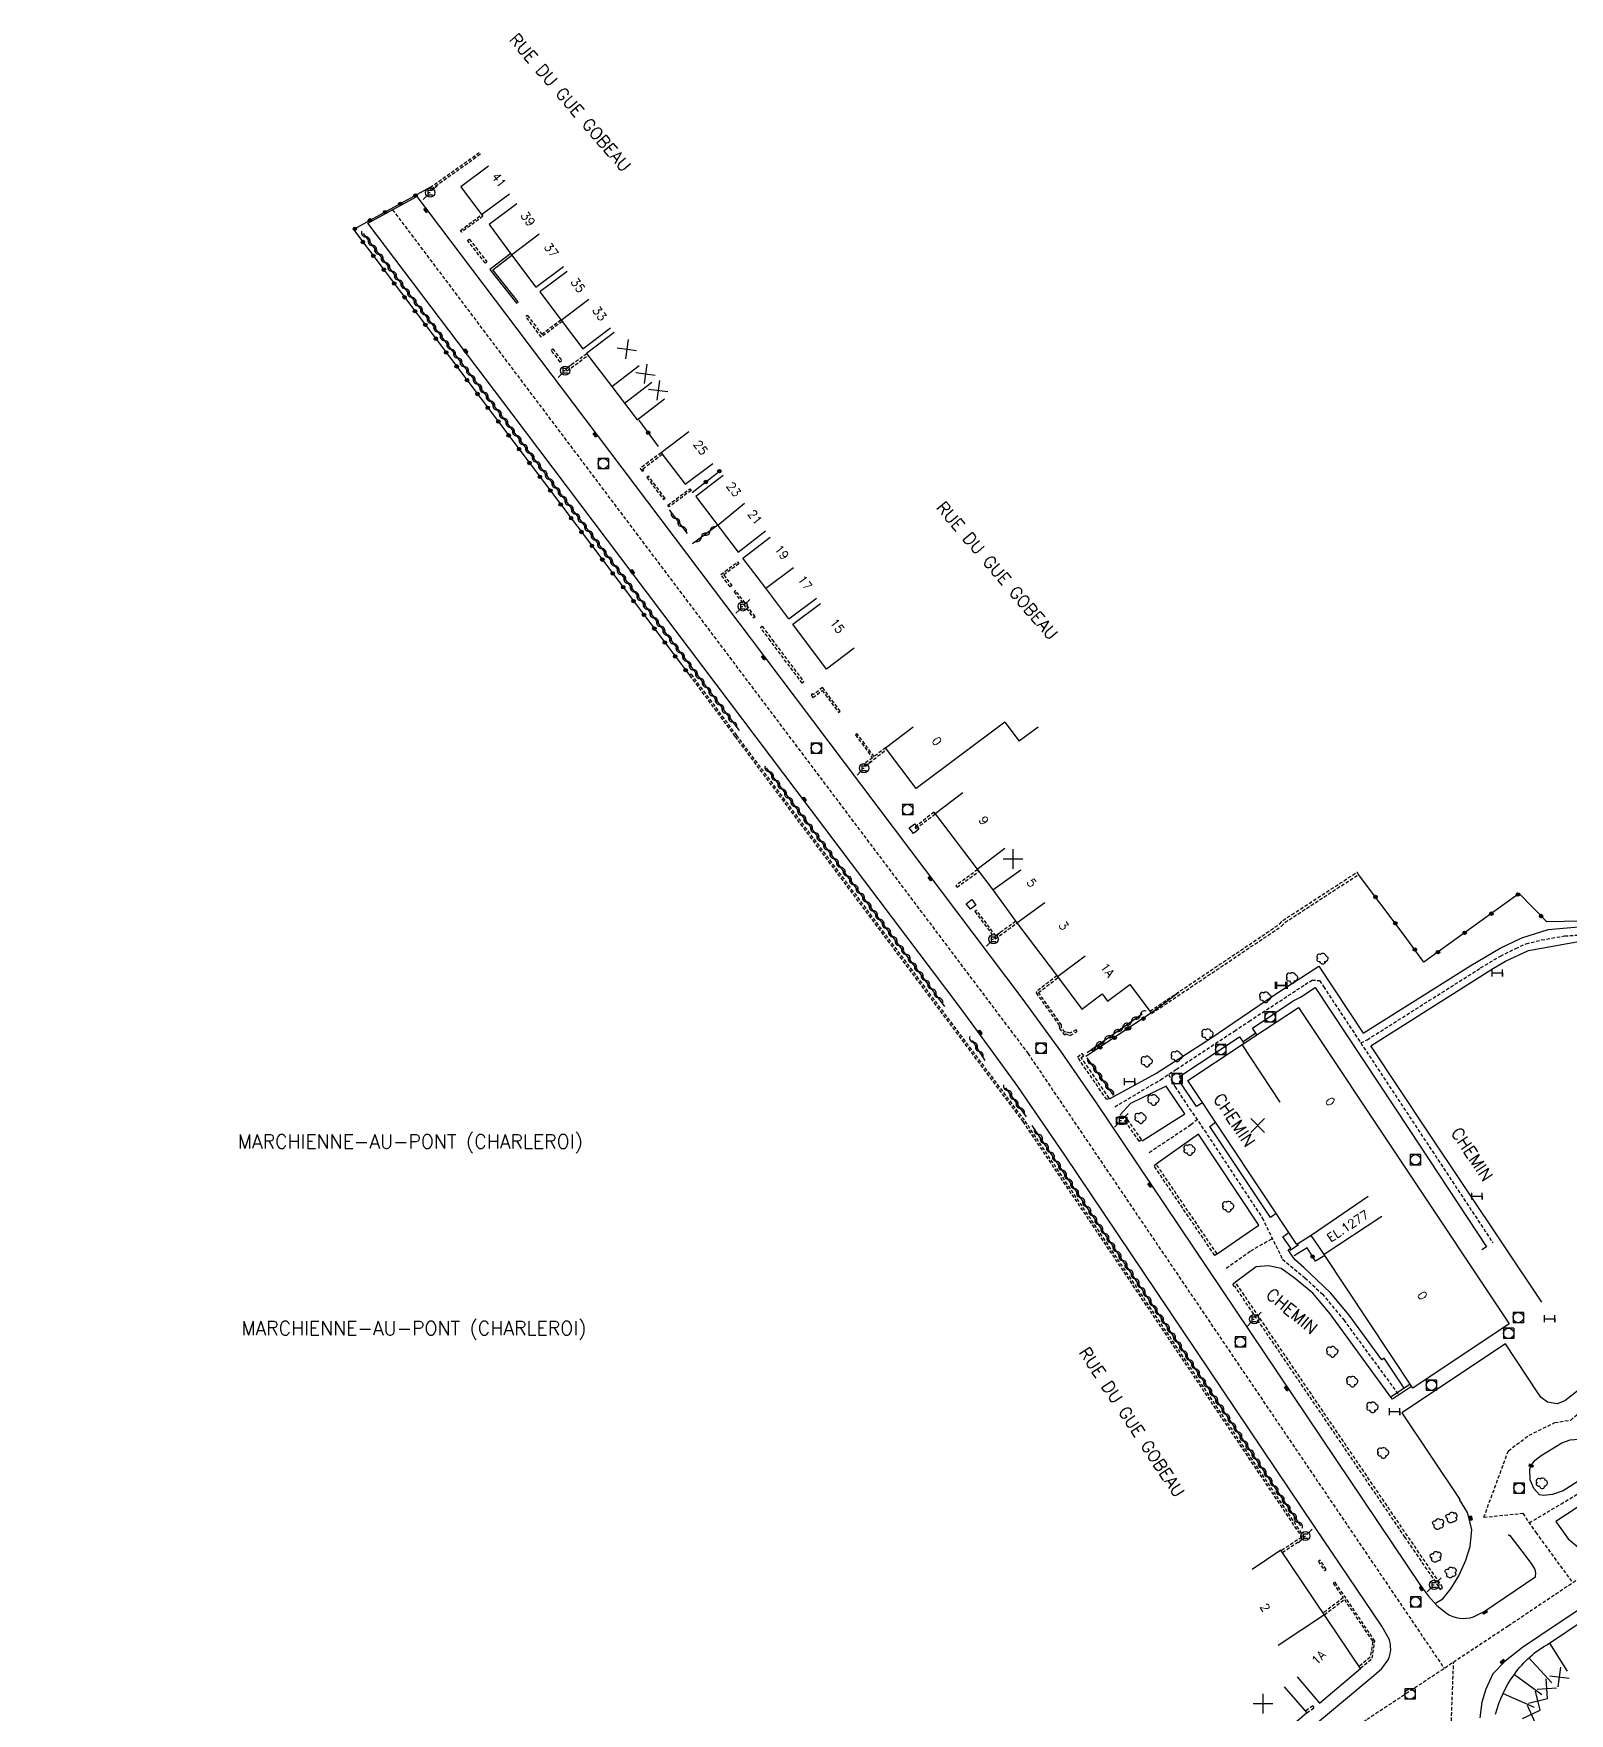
# Model space of a CAD drawing. Header units: millimetres. Extents: x 151000 to 152000, y 121000 to 122001.
# Drawn here: x 151405 to 151627.1, y 121431 to 121673.8 of the extents above; entities that cross this region are included whole.
import ezdxf
from ezdxf.enums import TextEntityAlignment as Align

# ---------------------------------------------------------------- set-up
doc = ezdxf.new("R2010")
doc.units = ezdxf.units.MM
doc.linetypes.add('DASHED', pattern=[0.75, 0.5, -0.25])
doc.layers.get('0').update_dxf_attribs({"linetype": 'CONTINUOUS'})
for name, color, linetype in [('W0001', 6, 'DASHED'), ('W0008', 7, 'CONTINUOUS'), ('W0100', 7, 'CONTINUOUS'), ('W0105', 7, 'CONTINUOUS'), ('W0112', 1, 'DASHED'), ('W0300', 7, 'CONTINUOUS'), ('W0310', 3, 'CONTINUOUS'), ('W0322', 7, 'CONTINUOUS'), ('W0334', 7, 'CONTINUOUS'), ('W0400', 7, 'CONTINUOUS'), ('W0420', 7, 'CONTINUOUS'), ('W0471', 7, 'CONTINUOUS'), ('W0980', 7, 'CONTINUOUS'), ('W0984', 7, 'CONTINUOUS'), ('W0989', 7, 'CONTINUOUS'), ('W0991', 7, 'CONTINUOUS'), ('W1102', 7, 'CONTINUOUS'), ('W1471', 7, 'CONTINUOUS'), ('W1474', 7, 'CONTINUOUS')]:
    doc.layers.add(name, color=color, linetype=linetype)
doc.styles.get("Standard").update_dxf_attribs({"font": 'romans.shx', "width": 0.85})

# ---------------------------------------------------------------- blocks, each defined once
blk = doc.blocks.new('T1474')
at = {"color": 0, "linetype": 'Continuous', "flags": 128}
for points in [[(-0.75, -0.5), (-0.75, 0.5)], [(-0.75, 0), (0.75, 0)], [(0.75, 0), (0.75, -0.5), (0.75, 0.5)]]:
    blk.add_lwpolyline(points, dxfattribs=at)
blk = doc.blocks.new('T420')
for p, q in [((0.75, 0.75), (-0.75, 0.75)), ((-0.75, 0.75), (-0.75, -0.75)), ((0.75, 0.75), (0.75, -0.75)), ((0.75, -0.75), (-0.75, -0.75))]:
    blk.add_line(p, q)
blk.add_ellipse((0, 0), major_axis=(-0.53, 0.53), ratio=1, start_param=3.926991, end_param=10.210176)
blk = doc.blocks.new('T300')
for p, q in [((-0.8, 0.51), (-0.86, 0.34)), ((-0.86, 0.34), (-0.86, 0.17)), ((-0.86, 0.17), (-0.74, 0.06)), ((-0.69, 0.63), (-0.8, 0.51)), ((-0.8, -0.06), (-0.74, 0.06)), ((-0.74, 0.06), (-0.69, 0.11)), ((-0.57, 0.69), (-0.69, 0.63)), ((-0.46, 0.69), (-0.57, 0.69)), ((-0.29, 0.63), (-0.46, 0.69)), ((-0.29, 0.63), (-0.17, 0.74)), ((-0.23, 0.57), (-0.29, 0.63)), ((-0.17, 0.74), (-0.06, 0.8)), ((-0.06, 0.8), (0.06, 0.8)), ((0.06, 0.8), (0.23, 0.74)), ((0.23, 0.74), (0.34, 0.63)), ((0.34, 0.63), (0.4, 0.51)), ((0.46, 0.46), (0.34, 0.46)), ((0.4, 0.51), (0.4, 0.46)), ((0.57, 0.4), (0.46, 0.46)), ((0.57, 0.4), (0.69, 0.29)), ((0.69, 0.29), (0.74, 0.17)), ((0.74, 0.06), (0.69, -0.17)), ((0.74, 0.17), (0.74, 0.06)), ((-0.8, -0.17), (-0.8, -0.06)), ((-0.8, -0.23), (-0.8, -0.17)), ((-0.74, -0.34), (-0.8, -0.23)), ((-0.69, -0.4), (-0.74, -0.34)), ((-0.51, -0.46), (-0.69, -0.4)), ((-0.4, -0.46), (-0.51, -0.46)), ((-0.4, -0.46), (-0.34, -0.46)), ((-0.34, -0.46), (-0.34, -0.4)), ((-0.34, -0.51), (-0.34, -0.46)), ((-0.29, -0.63), (-0.34, -0.51)), ((-0.17, -0.74), (-0.29, -0.63)), ((-0.06, -0.8), (-0.17, -0.74)), ((0.06, -0.8), (-0.06, -0.8)), ((0.17, -0.74), (0.06, -0.8)), ((0.23, -0.69), (0.17, -0.74)), ((0.29, -0.46), (0.23, -0.46)), ((0.29, -0.63), (0.23, -0.69)), ((0.46, -0.4), (0.29, -0.46)), ((0.34, -0.51), (0.29, -0.63)), ((0.34, -0.51), (0.34, -0.46)), ((0.57, -0.34), (0.46, -0.4)), ((0.63, -0.29), (0.57, -0.34)), ((0.69, -0.17), (0.63, -0.29))]:
    blk.add_line(p, q)
blk = doc.blocks.new('T400')
for p, q in [((-0.15, 0.3), (0.15, 0.3)), ((-0.15, -0.25), (-0.15, 0.3)), ((-0.15, 0.15), (0.15, 0.15)), ((-0.15, 0), (0.15, 0)), ((0.15, 0.3), (0.15, -0.25)), ((-0.15, -0.15), (0.15, -0.15)), ((-0.15, -0.25), (-0.15, -0.3)), ((-0.15, -0.3), (0.15, -0.3)), ((0.15, -0.3), (0.15, -0.25))]:
    blk.add_line(p, q)
blk = doc.blocks.new('T1471')
at = {"color": 0, "linetype": 'Continuous', "flags": 128}
blk.add_lwpolyline([(-0.75, -0.5), (-0.75, 0.5), (0.75, 0.5), (0.75, -0.5), (-0.75, -0.5)], dxfattribs=at)
blk = doc.blocks.new('t991o')
at = {"color": 0, "linetype": 'Continuous'}
for p, q in [((-1, 1), (1, -1)), ((-1, -1), (1, 1))]:
    blk.add_line(p, q, dxfattribs=at)
blk = doc.blocks.new('t322o')
at = {"color": 0, "linetype": 'Continuous'}
for radius in [0.25, 0.15]:
    blk.add_circle((0, 0), radius, dxfattribs=at)
blk = doc.blocks.new('t310o')
at = {"color": 0, "linetype": 'Continuous'}
for centre, start, end in [((-0.5, 0.38), 216.8699, 323.1304), ((0.5, -0.37), 36.8699, 143.1303)]:
    blk.add_arc(centre, 0.625, start, end, dxfattribs=at)
blk = doc.blocks.new('T471')
for p, q in [((-0.333334, 0.333334), (-0.333334, -0.333334)), ((-0.333334, 0.333334), (0.333334, 0.333334)), ((-0.333334, 0), (0, 0)), ((0.500001, 0.500001), (1.000002, 1.000002)), ((-0.500001, -0.500001), (-1.000002, -1.000002)), ((-0.333334, -0.333334), (0.333334, -0.333334))]:
    blk.add_line(p, q)
blk.add_ellipse((0, 0), major_axis=(0.471405, 0.471405), ratio=1, start_param=5.4977871438, end_param=11.780972451)
blk = doc.blocks.new('t112o')
at = {"color": 0, "linetype": 'Continuous'}
for p, q in [((-0.5, 0.5), (0.5, 0.5)), ((-0.5, -0.5), (-0.5, 0.5)), ((0.5, 0.5), (0.5, -0.5)), ((0.5, -0.5), (-0.5, -0.5))]:
    blk.add_line(p, q, dxfattribs=at)

msp = doc.modelspace()

# ---------------------------------------------------------------- linework, layer by layer
at = {"layer": 'W0001'}
msp.add_line((151606.08, 121328.72), (151610.32, 121438.38), dxfattribs=at)
for points in [[(151456.89, 121648.34), (151548.74, 121526.41), (151608.96, 121437.47)], [(151906.21, 121635.85), (151828.49, 121585.3), (151810.68, 121573.04), (151798.8, 121564.37), (151618.21, 121443.6), (151597.68, 121430.01), (151549.22, 121389.9), (151541.58, 121383.19), (151533.05, 121374.61), (151520.25, 121361.07), (151386.28, 121220.18), (151367.68, 121200.61), (151365.49, 121198.3), (151308.68, 121138.47), (151295.91, 121124.98), (151290.43, 121118.75), (151285.09, 121112.66), (151270.43, 121093.65), (151260.54, 121079.31), (151251.01, 121064.19), (151243.16, 121050.73), (151236.11, 121038.15), (151235.72, 121037.2), (151219.74, 121000)], [(151621.26, 121458.52), (151625.83, 121461.24), (151629.42, 121463.4), (151632.98, 121465.87), (151637.24, 121468.53), (151690.09, 121503.28), (151701.99, 121512.33), (151705.38, 121514.24), (151709.76, 121515.74), (151722.56, 121523.93), (151743.88, 121538.16), (151768.24, 121554.6), (151784.52, 121565.69), (151793.36, 121574.98), (151796.63, 121578.55), (151799.53, 121581.48), (151802.39, 121583.42), (151807.71, 121585.09), (151811.87, 121585.9)], [(151596.9, 121527.89), (151597.83, 121528.36), (151614.22, 121538.73), (151617.08, 121540.45), (151619.3, 121541.55), (151620.79, 121542.23), (151623, 121542.78), (151626.36, 121543.36), (151634.36, 121543.85), (151641.92, 121544.02), (151648.72, 121544.18), (151652.88, 121544.49), (151661.07, 121544.54), (151665.47, 121544.28), (151676.61, 121544.04)], [(151614.69, 121459.33), (151618.23, 121468.94), (151621.23, 121471.19), (151624.93, 121473.02), (151627.24, 121473.38), (151631.84, 121477.29), (151634.75, 121480.3), (151637.98, 121483.44), (151643.1, 121488.42), (151647.92, 121494.23), (151650.92, 121498.39), (151654.52, 121503.85), (151658.39, 121510.2), (151665.74, 121523.57), (151670.62, 121533.3), (151671.4, 121535.05), (151676.61, 121544.04)], [(151561.33, 121518.67), (151567.95, 121522.58), (151570.23, 121524.09), (151578.62, 121529.62), (151580.74, 121531.03), (151588.84, 121536.34), (151589.84, 121536.99), (151590.93, 121536.91), (151591.5, 121536.05), (151616, 121498.99)], [(151569.09, 121523.33), (151570.01, 121521.58), (151572.14, 121518.39), (151574.29, 121515.25), (151582.63, 121502.63), (151585.57, 121496.64), (151588.81, 121493.93), (151591.31, 121491.61), (151594.42, 121487.85), (151602.39, 121477)], [(151566.3, 121512.07), (151572.33, 121516.09), (151573.22, 121516.82)], [(151577.44, 121495.35), (151580.98, 121497.86), (151584.1, 121499.63)], [(151614.69, 121459.33), (151620.32, 121459.91), (151622.2, 121457.13), (151627.51, 121449.87)]]:
    msp.add_lwpolyline(points, dxfattribs=at)
at = {"layer": 'W0008'}
msp.add_lwpolyline([(151560.55, 121404.58), (151598.76, 121436.46), (151599.92, 121437.45), (151600.87, 121438.71, 0.188074), (151600.99, 121441.73), (151599.92, 121443.57), (151590.31, 121457.84), (151554.09, 121511.66), (151547.28, 121521.59), (151545.51, 121524.07), (151541.74, 121529.23), (151538.95, 121533.01), (151474.18, 121618.82), (151453.33, 121646.39), (151460.41, 121650.27), (151486.35, 121615.95), (151510.66, 121583.71), (151547.9, 121534.39), (151553.46, 121526.72), (151558.61, 121519.23), (151566.53, 121507.46), (151605.55, 121449.47), (151606.66, 121447.9), (151607.9, 121446.55), (151609.27, 121445.45, 0.223103), (151613.19, 121444.92), (151614.72, 121445.72), (151622.22, 121450.75)], format="xyb", dxfattribs=at)
for points in [[(151808.88, 121581.65), (151808.64, 121583.81), (151804.98, 121582.85), (151803.64, 121582.41), (151800.97, 121580.91), (151799.06, 121579.01), (151793.98, 121573.06), (151789.9, 121568.63), (151785.96, 121564.81), (151781.78, 121561.55), (151778.92, 121559.61), (151778.47, 121559.44), (151746.54, 121538.49), (151717.35, 121519.34), (151660.12, 121481.68), (151625.09, 121458.7), (151626.86, 121456.19), (151628.36, 121454.98), (151629.89, 121456)], [(151813.51, 121569.64), (151811.27, 121568.23), (151790.49, 121554.27), (151789.65, 121553.76), (151656.43, 121464.56), (151645.64, 121457.44), (151622.77, 121442.18), (151620.28, 121440.51), (151617.76, 121438.53), (151616, 121436.72), (151614.97, 121434.5), (151614.39, 121432.61), (151614.12, 121430.35)], [(151560.56, 121519.81), (151567.26, 121523.5), (151575.06, 121528.51), (151584.42, 121534.85), (151590.85, 121538.99), (151597.26, 121529.32), (151612.81, 121539.1), (151617.03, 121541.6), (151620.18, 121543.1), (151623.98, 121544.28), (151630.02, 121544.84)], [(151623.05, 121490.41), (151606.53, 121515.14), (151598.34, 121527.5), (151616.1, 121538.68), (151617.8, 121539.71), (151621.12, 121541.28), (151628.64, 121542.61)], [(151581.7, 121529.29), (151581.23, 121530.03), (151587.12, 121533.96), (151588.17, 121534.51), (151590.29, 121535.93), (151603.98, 121515.26), (151615.07, 121498.41), (151614.4, 121497.98)], [(151574.01, 121519.26), (151573.14, 121518.7), (151570.7, 121522.37), (151570.96, 121522.58), (151570.66, 121523.04), (151579.34, 121528.79), (151579.87, 121527.99)], [(151565.29, 121513.76), (151571.44, 121517.64), (151568.73, 121521.67), (151563.6, 121519.14), (151562.09, 121517.52)], [(151576.11, 121497.41), (151580.82, 121500.63), (151582.15, 121501.53), (151573.43, 121514.69), (151567.31, 121510.38)], [(151584.67, 121503.24), (151583.83, 121502.64), (151575.05, 121515.83), (151575.88, 121516.45)], [(151603.18, 121478.01), (151600.29, 121482.32), (151599.95, 121482.1), (151595.21, 121488.54), (151592.5, 121491.79), (151588.67, 121495.41), (151587.43, 121496.48), (151587.17, 121496.81), (151586.39, 121497.98), (151586.76, 121498.24), (151585.64, 121499.89), (151586.49, 121500.49)], [(151601.24, 121476.71), (151592.48, 121488.73), (151589.96, 121491.7), (151587.27, 121493.95), (151585.38, 121495.27), (151583.56, 121495.68), (151581.75, 121495.54), (151578.77, 121493.3)], [(151628.38, 121477.68), (151626.39, 121476.16), (151625.31, 121475.74), (151623.91, 121475.95), (151622.97, 121476.64), (151622.47, 121477.33), (151617.84, 121484.41), (151602.83, 121474.43), (151611.2, 121461.89)], [(151626.14, 121463.14), (151624.63, 121462.61), (151623.32, 121462.48), (151622.75, 121462.58), (151621.9, 121463.49), (151621.38, 121464.73), (151621.33, 121466.29), (151621.5, 121466.77), (151622.1, 121467.59), (151622.96, 121468.25), (151625.95, 121470.09), (151627.16, 121470.54), (151629.02, 121470.65), (151630.5, 121470.45), (151631.64, 121469.58), (151632.26, 121468.65), (151632.2, 121467.58), (151631.61, 121466.63), (151626.14, 121463.14)], [(151618.18, 121456.77), (151618.19, 121456.78), (151618.31, 121456.79), (151618.43, 121456.68), (151620.19, 121454.44), (151621.55, 121452.63), (151622.04, 121451.78), (151622.14, 121451.25), (151622.09, 121450.77)]]:
    msp.add_lwpolyline(points, dxfattribs=at)
at = {"layer": 'W0100'}
for points in [[(151470.78, 121654.65), (151466.77, 121651.66), (151469.77, 121647.64), (151469.77, 121647.63), (151473.78, 121650.62)], [(151474.86, 121649.18), (151470.85, 121646.19), (151474.1, 121641.84), (151477.63, 121637.13), (151481.63, 121640.13)], [(151473.98, 121641.99), (151470.98, 121639.69), (151474.83, 121634.83), (151475.07, 121635.01), (151471.41, 121639.64), (151474.16, 121641.75)], [(151482.15, 121639.43), (151478.17, 121636.45), (151481.29, 121632.37), (151484.41, 121628.25), (151488.39, 121631.27)], [(151488.94, 121630.57), (151484.96, 121627.54), (151488.58, 121622.78), (151490.41, 121620.39), (151492.25, 121617.98), (151496.22, 121621.02)], [(151499.72, 121616.24), (151495.73, 121613.22), (151499.19, 121608.65), (151503.18, 121611.66)], [(151504.7, 121609.92), (151500.73, 121606.89), (151506.87, 121598.86), (151510.84, 121601.9)], [(151514.18, 121589.22), (151510.87, 121593.63), (151507.52, 121597.98), (151511.48, 121601.03)], [(151523.63, 121584.94), (151519.63, 121581.94), (151514.76, 121588.41), (151518.75, 121591.42)], [(151545.44, 121574.25), (151532.58, 121564.67), (151528.18, 121570.57), (151532.18, 121573.58)], [(151545.44, 121574.25), (151547.49, 121571.53)], [(151550.22, 121573.56), (151547.49, 121571.53)], [(151539.35, 121564.04), (151535.37, 121561.01), (151541.44, 121553.03), (151543.71, 121550.01), (151547.14, 121545.25), (151553.02, 121537.52), (151556.56, 121532.79), (151559.48, 121534.97), (151560.27, 121533.93), (151563.5, 121536.34), (151566.58, 121532.23), (151570.58, 121535.22)], [(151587.64, 121498.74), (151571.88, 121522.46), (151579.72, 121527.66), (151587.87, 121533.04), (151618.37, 121487.27), (151604.42, 121477.98), (151591.6, 121497.29), (151590.84, 121498.46), (151589.73, 121500.07), (151587.64, 121498.74)], [(151587.69, 121436.27), (151590.91, 121432.45), (151596.87, 121437.47), (151585.35, 121454.55), (151581.21, 121451.76)], [(151585.82, 121434.84), (151589.09, 121431.06), (151582.9, 121425.7), (151578.02, 121421.66), (151573.88, 121418.28), (151570.72, 121422.16)]]:
    msp.add_lwpolyline(points, dxfattribs=at)
msp.add_lwpolyline([(151616.37, 121430.86, -0.094056), (151619.1, 121436.62, -0.11889), (151624.18, 121441.11), (151629.18, 121444.48), (151634.05, 121447.67), (151639.84, 121451.36), (151642.52, 121447.14)], format="xyb", dxfattribs=at)
at = {"layer": 'W0105'}
for p, q in [((151581.73, 121529.29), (151579.87, 121528.05)), ((151581.88, 121529.07), (151581.73, 121529.29)), ((151580, 121527.85), (151579.87, 121528.05)), ((151604.03, 121478.56), (151601.24, 121476.7))]:
    msp.add_line(p, q, dxfattribs=at)
msp.add_lwpolyline([(151604.23, 121478.24), (151601.46, 121476.38), (151601.24, 121476.7)], dxfattribs=at)
at = {"layer": 'W0112'}
for p, q in [((151469.77, 121647.64), (151469.96, 121647.39)), ((151596.58, 121552.25), (151596.36, 121552.59)), ((151566.64, 121532.15), (151566.42, 121532.48)), ((151556.86, 121526.05), (151556.62, 121526.37)), ((151560.5, 121519.93), (151560.17, 121519.7)), ((151562.75, 121516.59), (151562.98, 121516.26)), ((151564.84, 121513.71), (151565.17, 121513.94)), ((151575.77, 121497.19), (151567, 121510.13)), ((151576.11, 121497.41), (151575.77, 121497.19)), ((151578.64, 121492.68), (151578.39, 121493)), ((151608.11, 121449.23), (151608.35, 121448.91))]:
    msp.add_line(p, q, dxfattribs=at)
for points in [[(151469.59, 121656.35), (151462.51, 121651.3), (151462.33, 121651.55), (151469.41, 121656.6)], [(151469.96, 121647.39), (151466.89, 121645.12), (151466.72, 121645.33), (151469.77, 121647.64)], [(151481.42, 121632.2), (151478.41, 121629.92), (151476.15, 121632.91), (151476.38, 121633.08), (151478.46, 121630.34), (151481.24, 121632.44)], [(151480.06, 121628.22), (151481.38, 121626.49), (151481.14, 121626.31), (151479.82, 121628.04), (151480.06, 121628.22)], [(151484.97, 121627.52), (151481.92, 121625.3), (151482.1, 121625.05), (151485.16, 121627.28)], [(151495.73, 121613.22), (151492.68, 121610.94), (151492.99, 121610.53), (151493.23, 121610.71), (151493.09, 121610.89), (151495.88, 121613.02)], [(151585.56, 121454.25), (151588.77, 121456.38), (151548.27, 121516.71), (151506.66, 121572.35), (151500.08, 121581.21), (151499.84, 121581.04), (151506.42, 121572.17), (151548.02, 121516.53), (151588.35, 121456.46), (151585.39, 121454.5)], [(151528.18, 121570.57), (151526.52, 121569.3), (151524.07, 121572.58), (151523.83, 121572.41), (151526.28, 121569.12), (151525.06, 121568.2), (151525.29, 121567.91), (151528.33, 121570.38)], [(151541.5, 121552.95), (151538.33, 121550.62), (151538.51, 121550.39), (151541.68, 121552.71)], [(151566.42, 121532.48), (151585.15, 121545.06), (151585.64, 121545.61), (151596.36, 121552.59)], [(151566.64, 121532.15), (151585.42, 121544.76), (151585.91, 121545.3), (151596.58, 121552.25)], [(151546.99, 121545.47), (151544.11, 121543.37), (151541.35, 121547.06), (151541.11, 121546.88), (151544.05, 121542.95), (151547.17, 121545.22)], [(151552.96, 121537.6), (151550.01, 121535.34), (151549.94, 121535.13), (151553.3, 121530.4), (151553.32, 121530), (151554.06, 121529.05), (151554.25, 121529.19), (151554.88, 121528.97), (151555.89, 121529.53), (151555.75, 121529.8), (151554.85, 121529.3), (151554.2, 121529.53), (151554.12, 121529.46), (151553.62, 121530.11), (151553.6, 121530.5), (151550.28, 121535.17), (151553.14, 121537.36)], [(151560.17, 121519.7), (151555.93, 121525.86), (151556.62, 121526.37)], [(151560.5, 121519.93), (151556.48, 121525.77), (151556.86, 121526.05)], [(151565.17, 121513.94), (151563.15, 121516.87), (151562.75, 121516.59)], [(151564.84, 121513.71), (151563.05, 121516.31), (151562.98, 121516.26)], [(151576.11, 121497.41), (151567.31, 121510.38), (151567, 121510.13)], [(151608.35, 121448.91), (151608.73, 121449.2), (151603.64, 121456.64), (151578.77, 121493.3), (151578.39, 121493)], [(151608.11, 121449.23), (151608.19, 121449.29), (151603.31, 121456.42), (151578.68, 121492.72), (151578.64, 121492.68)], [(151596.84, 121437.52), (151598.54, 121438.94), (151598.93, 121441.42), (151594.76, 121447.63), (151593.17, 121449.96), (151592.92, 121449.79), (151594.35, 121447.69), (151591.47, 121445.49)], [(151591.63, 121445.24), (151594.52, 121447.44), (151598.62, 121441.35), (151598.26, 121439.1), (151596.67, 121437.77)], [(151589.09, 121431.06), (151590.13, 121431.81), (151589.96, 121432.05), (151588.89, 121431.29)]]:
    msp.add_lwpolyline(points, dxfattribs=at)
for points in [[(151470.31, 121640.61), (151467.74, 121643.91), (151467.98, 121644.09), (151470.54, 121640.8)], [(151493.67, 121609.63), (151496.05, 121606.46), (151496.29, 121606.64), (151493.91, 121609.81)], [(151496.69, 121605.62), (151499.89, 121608), (151500.07, 121607.76), (151496.86, 121605.38)], [(151505.71, 121593.83), (151504.35, 121595.62), (151506.79, 121597.42), (151506.97, 121597.18), (151504.78, 121595.55), (151505.95, 121594.01)], [(151509.31, 121589.53), (151507.87, 121591.48), (151506.52, 121593.28), (151506.28, 121593.1), (151507.63, 121591.3), (151509.07, 121589.35)], [(151516.13, 121579.9), (151511.53, 121586.02), (151510.11, 121587.96), (151510.35, 121588.14), (151511.77, 121586.2), (151516.37, 121580.08)], [(151521.62, 121575.85), (151519.07, 121579.27), (151517.75, 121578.25), (151517.67, 121578.37), (151517.43, 121578.2), (151517.68, 121577.82), (151519.02, 121578.85), (151521.38, 121575.68)], [(151535.19, 121561.26), (151532.4, 121559.07), (151532.56, 121558.88), (151535.37, 121561.01)], [(151591.9, 121451.8), (151591.01, 121453.12), (151590.76, 121452.95), (151591.66, 121451.63)]]:
    msp.add_lwpolyline(points, close=True, dxfattribs=at)
at = {"layer": 'W0310'}
for p, q in [((151496.87, 121604.95), (151499.5, 121601.54)), ((151561.15, 121520.35), (151557.35, 121525.73)), ((151588.24, 121458.07), (151549.39, 121515.98))]:
    msp.add_line(p, q, dxfattribs=at)
for points in [[(151452.64, 121644.92), (151473.1, 121617.96), (151507.01, 121573.05)], [(151503.91, 121602.73), (151500.26, 121600.06)], [(151536.77, 121533.18), (151510.94, 121567.65)], [(151557.31, 121526.53), (151565.29, 121532.11)], [(151542.58, 121525.34), (151540.74, 121528.23)], [(151548.56, 121517.19), (151545.57, 121521.4)]]:
    msp.add_lwpolyline(points, dxfattribs=at)
at = {"layer": 'W0322'}
for p, q in [((151500.23, 121607.44), (151504.17, 121610.56)), ((151557.13, 121525.96), (151566.49, 121532.21)), ((151586.7, 121497.95), (151587.87, 121498.74))]:
    msp.add_line(p, q, dxfattribs=at)
for points in [[(151462.4, 121651.61), (151451.24, 121645.48), (151499.84, 121581.04)], [(151495.34, 121614.1), (151492.53, 121617.9)], [(151660.49, 121553.87), (151648.93, 121545.88), (151623.78, 121545.41), (151619.8, 121549.49), (151606.02, 121539.57), (151603.04, 121543.66), (151596.58, 121552.25)], [(151591.68, 121497.18), (151590.36, 121496.33), (151589.12, 121498.26), (151587.27, 121497.11)]]:
    msp.add_lwpolyline(points, dxfattribs=at)
at = {"layer": 'W0334'}
msp.add_lwpolyline([(151607.69, 121446.93), (151608.74, 121447.54), (151609.91, 121448.96), (151611.08, 121450.84), (151612.09, 121453.13), (151612.7, 121455.08), (151612.97, 121457.58), (151612.32, 121460.03), (151611.17, 121461.91)], dxfattribs=at)
at = {"layer": 'W1102'}
for p, q in [((151474.1, 121641.84), (151478.1, 121644.84)), ((151481.29, 121632.37), (151485.26, 121635.4)), ((151488.58, 121622.78), (151492.56, 121625.81)), ((151490.41, 121620.39), (151494.38, 121623.43)), ((151503.91, 121602.73), (151507.77, 121605.91)), ((151510.87, 121593.63), (151514.88, 121596.63)), ((151514.18, 121589.22), (151518.18, 121592.21)), ((151541.44, 121553.03), (151545.43, 121556.04)), ((151543.71, 121550.01), (151547.76, 121552.94)), ((151547.14, 121545.25), (151551.2, 121548.18)), ((151553.02, 121537.52), (151557.03, 121540.51)), ((151585.25, 121519.33), (151579.72, 121527.66)), ((151597.98, 121505.72), (151589.73, 121500.07)), ((151599.94, 121502.82), (151591.6, 121497.29)), ((151591.63, 121445.24), (151584.93, 121440.81)), ((151621.21, 121439.03), (151624.52, 121435.39)), ((151624.18, 121441.11), (151626.74, 121437.09)), ((151619.1, 121436.62), (151623.06, 121433.72)), ((151617.46, 121433.87), (151621.95, 121431.87))]:
    msp.add_line(p, q, dxfattribs=at)

# ---------------------------------------------------------------- block references
at = {"layer": 'W0112', "rotation": 126.8919597438023}
for p in [(151532.3, 121558.89), (151540.54, 121547.91)]:
    msp.add_blockref('t112o', p, dxfattribs=at)
at = {"layer": 'W0300'}
for p in [(151591.38, 121540.06), (151587, 121537.28), (151583.13, 121534.49), (151574.77, 121529.14), (151570.32, 121525.94), (151565.98, 121525.21), (151566.95, 121519.65), (151565.09, 121517.02), (151572.17, 121512.42), (151577.76, 121504.23), (151592.81, 121483.24), (151595.7, 121478.94), (151598.61, 121475.22), (151600.17, 121468.63), (151623.12, 121464.25)]:
    msp.add_blockref('T300', p, dxfattribs=at)
at = {"layer": 'W0300', "rotation": 247.0773431829739}
for p in [(151608.04, 121458.3), (151609.97, 121459.25), (151607.68, 121453.57), (151609.86, 121451.31)]:
    msp.add_blockref('T300', p, dxfattribs=at)
at = {"layer": 'W0310'}
for p, rotation in [((151453.02, 121644.42), 307.1967898751752), ((151453.97, 121643.17), 307.1967898751752), ((151454.92, 121641.92), 307.1967898751752), ((151455.87, 121640.67), 307.1967898751752), ((151456.82, 121639.42), 307.1967898751752), ((151457.77, 121638.17), 307.1967898751752), ((151458.72, 121636.92), 307.1967898751752), ((151459.67, 121635.67), 307.1967898751752), ((151460.61, 121634.42), 307.1967898751752), ((151461.56, 121633.17), 307.1967898751752), ((151462.51, 121631.92), 307.1967898751752), ((151463.46, 121630.66), 307.1967898751752), ((151464.41, 121629.41), 307.1967898751752), ((151465.36, 121628.16), 307.1967898751752), ((151466.31, 121626.91), 307.1967898751752), ((151467.26, 121625.66), 307.1967898751752), ((151468.21, 121624.41), 307.1967898751752), ((151469.16, 121623.16), 307.1967898751752), ((151470.11, 121621.91), 307.1967898751752), ((151471.05, 121620.66), 307.1967898751752), ((151472, 121619.41), 307.1967898751752), ((151472.95, 121618.16), 307.1967898751752), ((151473.9, 121616.91), 307.0475822816629), ((151474.85, 121615.65), 307.0475822816629), ((151475.79, 121614.4), 307.0475822816629), ((151476.74, 121613.15), 307.0475822816629), ((151477.68, 121611.89), 307.0475822816629), ((151478.63, 121610.64), 307.0475822816629), ((151479.57, 121609.39), 307.0475822816629), ((151480.52, 121608.13), 307.0475822816629), ((151481.47, 121606.88), 307.0475822816629), ((151482.41, 121605.63), 307.0475822816629), ((151483.36, 121604.38), 307.0475822816629), ((151484.3, 121603.12), 307.0475822816629), ((151497.81, 121603.73), 307.6138399625323), ((151485.25, 121601.87), 307.0475822816629), ((151498.75, 121602.51), 307.6138399625323), ((151501.53, 121600.99), 216.1054632748485), ((151502.8, 121601.91), 216.1054632748485), ((151486.2, 121600.62), 307.0475822816629), ((151487.14, 121599.36), 307.0475822816629), ((151488.09, 121598.11), 307.0475822816629), ((151489.03, 121596.86), 307.0475822816629), ((151489.98, 121595.6), 307.0475822816629), ((151490.93, 121594.35), 307.0475822816629), ((151491.87, 121593.1), 307.0475822816629), ((151492.82, 121591.84), 307.0475822816629), ((151493.76, 121590.59), 307.0475822816629), ((151494.71, 121589.34), 307.0475822816629), ((151495.66, 121588.09), 307.0475822816629), ((151496.6, 121586.83), 307.0475822816629), ((151497.55, 121585.58), 307.0475822816629), ((151498.49, 121584.33), 307.0475822816629), ((151499.44, 121583.07), 307.0475822816629), ((151500.38, 121581.82), 307.0475822816629), ((151501.33, 121580.57), 307.0475822816629), ((151502.28, 121579.31), 307.0475822816629), ((151503.22, 121578.06), 307.0475822816629), ((151504.17, 121576.81), 307.0475822816629), ((151505.11, 121575.55), 307.0475822816629), ((151506.06, 121574.3), 307.0475822816629), ((151511.35, 121567.1), 126.8413730698165), ((151512.29, 121565.85), 126.8413730698165), ((151513.23, 121564.59), 126.8413730698165), ((151514.17, 121563.33), 126.8413730698165), ((151515.12, 121562.08), 126.8413730698165), ((151516.06, 121560.82), 126.8413730698165), ((151517, 121559.56), 126.8413730698165), ((151517.94, 121558.31), 126.8413730698165), ((151518.88, 121557.05), 126.8413730698165), ((151519.82, 121555.8), 126.8413730698165), ((151520.76, 121554.54), 126.8413730698165), ((151521.71, 121553.28), 126.8413730698165), ((151522.65, 121552.03), 126.8413730698165), ((151523.59, 121550.77), 126.8413730698165), ((151524.53, 121549.51), 126.8413730698165), ((151525.47, 121548.26), 126.8413730698165), ((151526.41, 121547), 126.8413730698165), ((151527.35, 121545.74), 126.8413730698165), ((151528.3, 121544.49), 126.8413730698165), ((151529.24, 121543.23), 126.8413730698165), ((151530.18, 121541.97), 126.8413730698165), ((151531.12, 121540.72), 126.8413730698165), ((151532.06, 121539.46), 126.8413730698165), ((151533, 121538.2), 126.8413730698165), ((151533.94, 121536.95), 126.8413730698165), ((151534.89, 121535.69), 126.8413730698165), ((151535.83, 121534.44), 126.8413730698165), ((151563.74, 121531.03), 34.94310391182542), ((151565.03, 121531.93), 34.94310391182542), ((151540.9, 121527.99), 122.5226447286637), ((151559.88, 121528.33), 34.94310391182542), ((151561.17, 121529.23), 34.94310391182542), ((151562.46, 121530.13), 34.94310391182542), ((151541.74, 121526.66), 122.5226447286637), ((151558.59, 121527.43), 34.94310391182542), ((151557.97, 121524.84), 125.2657645473246), ((151558.84, 121523.62), 125.2657645473246), ((151545.83, 121521.03), 125.4071549960519), ((151559.7, 121522.39), 125.2657645473246), ((151560.57, 121521.17), 125.2657645473246), ((151546.74, 121519.75), 125.4071549960519), ((151547.65, 121518.47), 125.4071549960519), ((151550.27, 121514.68), 123.8531580199694), ((151551.14, 121513.37), 123.8531580199694), ((151552.02, 121512.07), 123.8531580199694), ((151552.89, 121510.77), 123.8531580199694), ((151553.76, 121509.46), 123.8531580199694), ((151554.64, 121508.16), 123.8531580199694), ((151555.51, 121506.85), 123.8531580199694), ((151556.39, 121505.55), 123.8531580199694), ((151557.26, 121504.25), 123.8531580199694), ((151558.14, 121502.94), 123.8531580199694), ((151559.01, 121501.64), 123.8531580199694), ((151559.89, 121500.33), 123.8531580199694), ((151560.76, 121499.03), 123.8531580199694), ((151561.64, 121497.73), 123.8531580199694), ((151562.51, 121496.42), 123.8531580199694), ((151563.39, 121495.12), 123.8531580199694), ((151564.26, 121493.82), 123.8531580199694), ((151565.13, 121492.51), 123.8531580199694), ((151566.01, 121491.21), 123.8531580199694), ((151566.88, 121489.9), 123.8531580199694), ((151567.76, 121488.6), 123.8531580199694), ((151568.63, 121487.3), 123.8531580199694), ((151569.51, 121485.99), 123.8531580199694), ((151570.38, 121484.69), 123.8531580199694), ((151571.26, 121483.38), 123.8531580199694), ((151572.13, 121482.08), 123.8531580199694), ((151573.01, 121480.78), 123.8531580199694), ((151573.88, 121479.47), 123.8531580199694), ((151574.75, 121478.17), 123.8531580199694), ((151575.63, 121476.87), 123.8531580199694), ((151576.5, 121475.56), 123.8531580199694), ((151577.38, 121474.26), 123.8531580199694), ((151578.25, 121472.95), 123.8531580199694), ((151579.13, 121471.65), 123.8531580199694), ((151580, 121470.35), 123.8531580199694), ((151580.88, 121469.04), 123.8531580199694), ((151581.75, 121467.74), 123.8531580199694), ((151582.63, 121466.43), 123.8531580199694), ((151583.5, 121465.13), 123.8531580199694), ((151584.38, 121463.83), 123.8531580199694), ((151585.25, 121462.52), 123.8531580199694), ((151586.12, 121461.22), 123.8531580199694), ((151587, 121459.92), 123.8531580199694), ((151587.87, 121458.61), 123.8531580199694)]:
    msp.add_blockref('t310o', p, dxfattribs=dict(at, rotation=rotation))
at = {"layer": 'W0322'}
for p, rotation in [((151460.21, 121650.41), 208.8082412950084), ((151455.83, 121648), 208.8082412950084), ((151458.02, 121649.2), 208.8082412950084), ((151451.45, 121645.59), 208.8082412950084), ((151453.64, 121646.8), 208.8082412950084), ((151452.61, 121643.67), 307.0185400648978), ((151454.11, 121641.67), 307.0185400648978), ((151455.62, 121639.68), 307.0185400648978), ((151457.12, 121637.68), 307.0185400648978), ((151458.63, 121635.68), 307.0185400648978), ((151460.13, 121633.69), 307.0185400648978), ((151461.64, 121631.69), 307.0185400648978), ((151463.15, 121629.7), 307.0185400648978), ((151464.65, 121627.7), 307.0185400648978), ((151466.16, 121625.7), 307.0185400648978), ((151467.66, 121623.71), 307.0185400648978), ((151469.17, 121621.71), 307.0185400648978), ((151470.67, 121619.71), 307.0185400648978), ((151472.18, 121617.72), 307.0185400648978), ((151493.85, 121616.11), 126.4628541993017), ((151473.68, 121615.72), 307.0185400648978), ((151475.19, 121613.73), 307.0185400648978), ((151476.69, 121611.73), 307.0185400648978), ((151478.2, 121609.73), 307.0185400648978), ((151502.19, 121608.99), 38.32369545864277), ((151504.15, 121610.54), 38.32369545864277), ((151479.7, 121607.74), 307.0185400648978), ((151481.21, 121605.74), 307.0185400648978), ((151482.71, 121603.75), 307.0185400648978), ((151484.22, 121601.75), 307.0185400648978), ((151485.72, 121599.75), 307.0185400648978), ((151487.23, 121597.76), 307.0185400648978), ((151488.73, 121595.76), 307.0185400648978), ((151490.24, 121593.77), 307.0185400648978), ((151491.74, 121591.77), 307.0185400648978), ((151493.25, 121589.77), 307.0185400648978), ((151494.75, 121587.78), 307.0185400648978), ((151496.26, 121585.78), 307.0185400648978), ((151497.76, 121583.78), 307.0185400648978), ((151499.27, 121581.79), 307.0185400648978), ((151599.02, 121549), 126.9551686883196), ((151619.62, 121549.35), 215.7416667888162), ((151615.77, 121546.58), 215.7416667888162), ((151622.96, 121546.24), 134.2672251352911), ((151601.88, 121545.21), 126.9551686883196), ((151611.91, 121543.81), 215.7416667888162), ((151604.7, 121541.39), 126.118822431736), ((151608.05, 121541.03), 215.7416667888162), ((151565.46, 121531.41), 33.66155676538251), ((151561.3, 121528.64), 33.66155676538251), ((151563.06, 121529.92), 33.75207816353), ((151563.38, 121530.02), 33.66155676538251), ((151559.11, 121527.28), 33.75207816353), ((151559.22, 121527.25), 33.66155676538251), ((151589.92, 121497.01), 122.8434977443046)]:
    msp.add_blockref('t322o', p, dxfattribs=dict(at, rotation=rotation))
at = {"layer": 'W0400'}
for p, rotation in [((151461.71, 121648.27), 37.08846800329161), ((151467.47, 121627.9), 37.08846800329161), ((151486.2, 121615.82), 37.08846800329161), ((151491.57, 121596.01), 37.08846800329161), ((151510.53, 121583.59), 37.08846800329161), ((151516.41, 121563.11), 37.08846800329161), ((151534.64, 121551.65), 37.08846800329161), ((151541.84, 121529.43), 36.02461835205015), ((151566.41, 121507.37), 33.72537407620456), ((151586.17, 121477.96), 34.11373374944262), ((151621.5, 121466.77), 250.7877528805283), ((151612.79, 121459.23), 14.71751948295738), ((151605.66, 121449.05), 36.1898676270888), ((151614.87, 121445.6), 122.4494432554282), ((151617.39, 121438.48), 133.6968932929378)]:
    msp.add_blockref('T400', p, dxfattribs=dict(at, rotation=rotation))
at = {"layer": 'W0420'}
for p in [(151487.37, 121611.65), (151518.15, 121570.49), (151531.37, 121561.6), (151583.79, 121531.64), (151550.65, 121527.13), (151576.65, 121526.94), (151570.3, 121522.72), (151604.8, 121511), (151619.66, 121488.2), (151579.47, 121484.65), (151618.26, 121485.91), (151607.11, 121478.42), (151619.77, 121463.52), (151604.81, 121447.07), (151604, 121433.76)]:
    msp.add_blockref('T420', p, dxfattribs=at)
at = {"layer": 'W0471'}
for p in [(151462.32, 121650.81), (151481.84, 121625.08), (151507.55, 121591), (151525.07, 121567.62), (151543.78, 121542.89), (151562.28, 121516.7), (151581.49, 121487.97), (151588.88, 121456.62), (151607.51, 121449.57)]:
    msp.add_blockref('T471', p, dxfattribs=at)
at = {"layer": 'W0991'}
for p, rotation in [((151490.75, 121628.19), 307.3670593623161), ((151493.47, 121624.62), 307.3670593623161), ((151495.3, 121622.23), 307.3670593623161), ((151546.6, 121554.49), 315), ((151625.63, 121436.24), 37.42359764678503), ((151622.51, 121432.8), 58.98255780298236), ((151623.79, 121434.56), 48.91022344162747), ((151582.76, 121432.39), 45), ((151621.56, 121430.84), 69.26901779104719)]:
    msp.add_blockref('t991o', p, dxfattribs=dict(at, rotation=rotation))
msp.add_blockref('t991o', (151581.97, 121515.95), dxfattribs=at)
at = {"layer": 'W1471'}
msp.add_blockref('T1471', (151562.31, 121516.65), dxfattribs=at)
at = {"layer": 'W1474'}
for p in [(151616.64, 121538.02), (151585.3, 121536.23), (151585.49, 121536.21), (151563.48, 121522.31), (151613.71, 121505.75), (151624.22, 121488.03), (151601.79, 121474.61)]:
    msp.add_blockref('T1474', p, dxfattribs=at)

# ---------------------------------------------------------------- texts
at = {"layer": 'W0980'}
for p in [(151459.45, 121513.5), (151459.97, 121486.51)]:
    msp.add_text('MARCHIENNE-AU-PONT (CHARLEROI)', height=2, dxfattribs=at).set_placement(p, align=Align.MIDDLE)
at = {"layer": 'W0984'}
for s, rotation, p in [('41', 306.7906, (151472.28, 121652.64)), ('39', 306.7906, (151476.48, 121647.01)), ('37', 306.7906, (151479.86, 121642.49)), ('35', 306.7906, (151483.71, 121637.42)), ('33', 306.7906, (151486.83, 121633.34)), ('25', 306.7906, (151501.45, 121613.95)), ('23', 306.7906, (151506.23, 121607.92)), ('21', 306.7906, (151509.3, 121603.9)), ('19', 306.7906, (151513.18, 121598.83)), ('17', 306.7906, (151516.53, 121594.42)), ('15', 306.7906, (151521.19, 121588.18)), ('0', 306.7906, (151535.6, 121571.52)), ('9', 306.7906, (151542.39, 121560.04)), ('5', 306.7906, (151549.3, 121551.05)), ('3', 306.7906, (151553.93, 121544.84)), ('1A', 306.7906, (151560.26, 121538.43)), ('EL.1277', 33.4072, (151595.02, 121501.43)), ('2', 299.3137, (151583.07, 121446.28)), ('1A', 44.7663, (151590.78, 121439.04))]:
    msp.add_text(s, height=1.25, rotation=rotation, dxfattribs=at).set_placement(p, align=Align.MIDDLE)
at = {"layer": 'W0989'}
for s, rotation, p in [('RUE DU GUE GOBEAU', 310.6264, (151482.56, 121663.84)), ('RUE DU GUE GOBEAU', 310.6264, (151544.32, 121596.17)), ('CHEMIN', 303.8098, (151578.6, 121516.72)), ('CHEMIN', 303.4662, (151612.97, 121511.78)), ('CHEMIN', 320.1352, (151586.92, 121489.13)), ('RUE DU GUE GOBEAU', 303.4905, (151563.8, 121473.08))]:
    msp.add_text(s, height=1.75, rotation=rotation, dxfattribs=at).set_placement(p, align=Align.MIDDLE)
at = {"layer": 'W0991'}
for p in [(151592.47, 121519.42), (151605.8, 121491.38)]:
    msp.add_text('0', height=1.25, rotation=303.6818, dxfattribs=at).set_placement(p, align=Align.MIDDLE)

doc.saveas('drawing.dxf')
